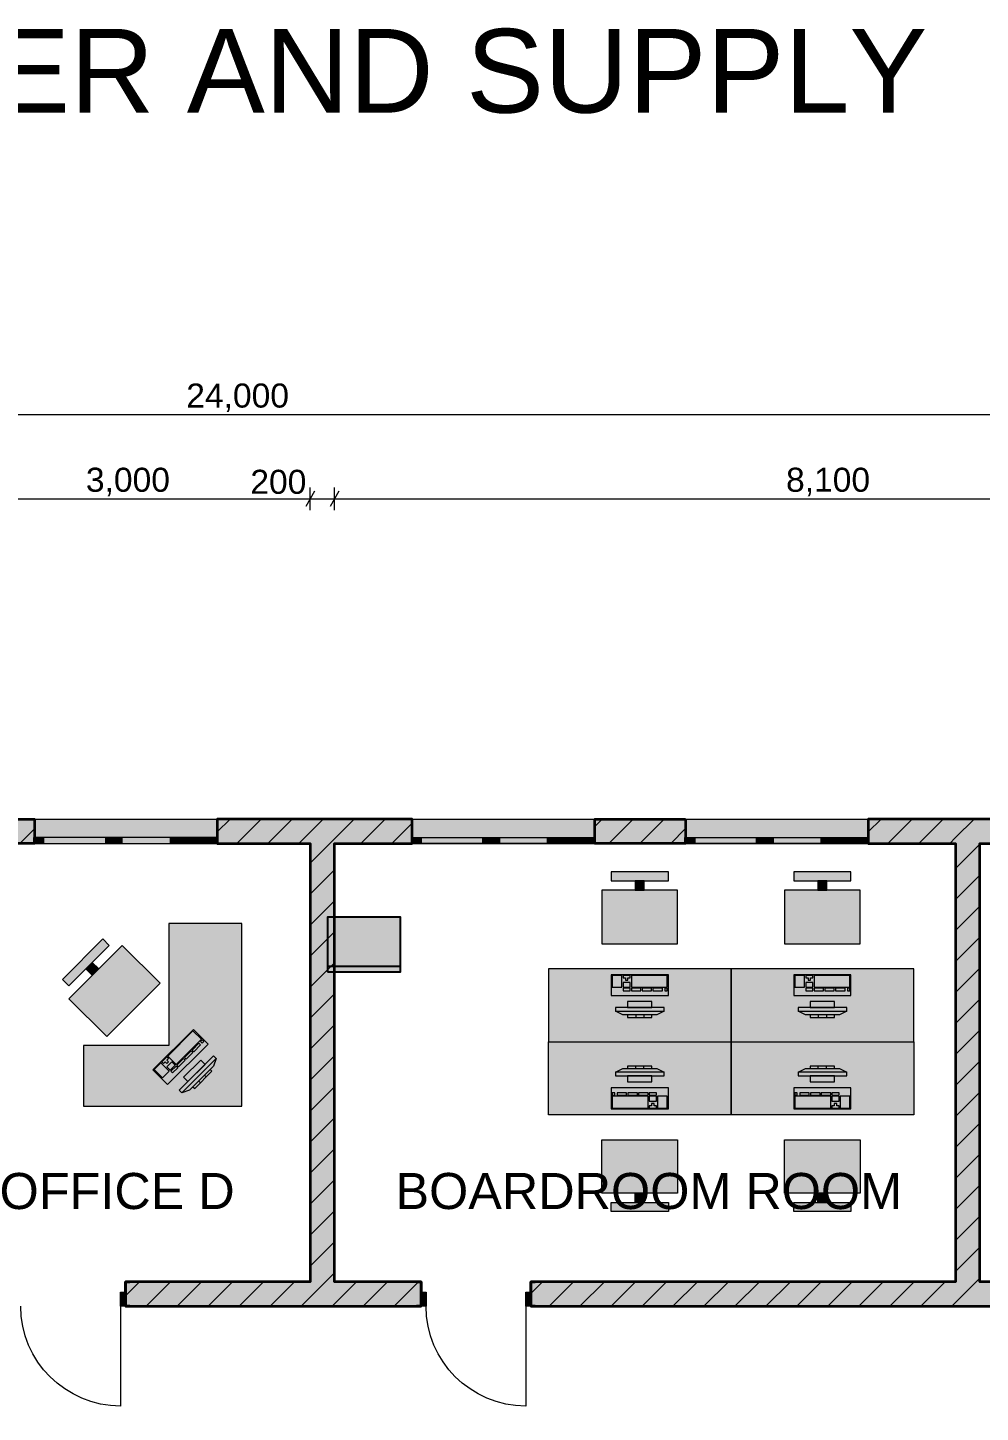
# Model space of a CAD drawing. Header units: millimetres. Extents: x 0.6 to 15.5, y 0.6 to 11.3.
# Drawn here: x 5.634 to 8.714, y 6.873 to 11.349 of the extents above; entities that cross this region are included whole.
import ezdxf

# ---------------------------------------------------------------- set-up
doc = ezdxf.new("R2010")
doc.units = ezdxf.units.MM
doc.layers.add('PDF_Geometry', color=7, linetype='Continuous', true_color=0x029e21)
doc.layers.add('PDF_Solid Fills', color=7, linetype='Continuous', true_color=0xffffff)
doc.layers.add('PDF_Text', color=7, linetype='Continuous')
doc.styles.add('PDF Arial-BoldMT', font='arial.ttf')
doc.styles.add('PDF ArialMT', font='arial.ttf')

msp = doc.modelspace()

# ---------------------------------------------------------------- hatches: boundary and pattern name
at = {"layer": 'PDF_Solid Fills', "transparency": 33554559}
for points in [[(5.0084, 8.7314), (5.0084, 8.7905), (5.6566, 8.7905), (5.6566, 8.7314), (5.6566, 8.7117), (5.0084, 8.7117)], [(6.2472, 8.7117), (5.6566, 8.7117), (5.6566, 8.7314), (5.6566, 8.7905), (6.2472, 8.7905), (6.2472, 8.7314)], [(6.2472, 8.7314), (6.2472, 8.7905), (6.8772, 8.7905), (6.8772, 8.7314), (6.8772, 8.7117), (6.2472, 8.7117)], [(7.4677, 8.7117), (6.8772, 8.7117), (6.8772, 8.7314), (6.8772, 8.7905), (7.4677, 8.7905), (7.4677, 8.7314)], [(7.4677, 8.7314), (7.4677, 8.7905), (7.7615, 8.7905), (7.7615, 8.7314), (7.7615, 8.7117), (7.4677, 8.7117)], [(8.352, 8.7117), (7.7615, 8.7117), (7.7615, 8.7314), (7.7615, 8.7905), (8.352, 8.7905), (8.352, 8.7314)], [(8.352, 8.7905), (8.6342, 8.7905), (8.6342, 8.7117), (8.352, 8.7117), (8.352, 8.7314)], [(6.3269, 7.8619), (5.8151, 7.8619), (5.8151, 8.0588), (6.0907, 8.0588), (6.0907, 8.4525), (6.3269, 8.4525)], [(7.6919, 8.181), (7.6919, 8.1691), (7.6683, 8.1573), (7.6525, 8.1573), (7.6525, 8.1495), (7.5738, 8.1495), (7.5738, 8.1573), (7.558, 8.1573), (7.5344, 8.1691), (7.5344, 8.181), (7.5738, 8.181), (7.5738, 8.2006), (7.6525, 8.2006), (7.6525, 8.181)], [(8.2824, 8.181), (8.2824, 8.1691), (8.2588, 8.1573), (8.2431, 8.1573), (8.2431, 8.1495), (8.1643, 8.1495), (8.1643, 8.1573), (8.1486, 8.1573), (8.125, 8.1691), (8.125, 8.181), (8.1643, 8.181), (8.1643, 8.2006), (8.2431, 8.2006), (8.2431, 8.181)], [(6.2355, 8.0254), (6.2438, 8.017), (6.2355, 7.992), (6.2243, 7.9808), (6.2299, 7.9753), (6.1742, 7.9196), (6.1686, 7.9251), (6.1575, 7.914), (6.1325, 7.9057), (6.1241, 7.914), (6.152, 7.9418), (6.138, 7.9558), (6.1937, 8.0114), (6.2076, 7.9975)], [(7.5344, 7.9605), (7.5344, 7.9723), (7.558, 7.9841), (7.5738, 7.9841), (7.5738, 7.992), (7.6525, 7.992), (7.6525, 7.9841), (7.6683, 7.9841), (7.6919, 7.9723), (7.6919, 7.9605), (7.6525, 7.9605), (7.6525, 7.9408), (7.5738, 7.9408), (7.5738, 7.9605)], [(8.125, 7.9605), (8.125, 7.9723), (8.1486, 7.9841), (8.1643, 7.9841), (8.1643, 7.992), (8.2431, 7.992), (8.2431, 7.9841), (8.2588, 7.9841), (8.2824, 7.9723), (8.2824, 7.9605), (8.2431, 7.9605), (8.2431, 7.9408), (8.1643, 7.9408), (8.1643, 7.9605)], [(5.9504, 7.2609), (5.9504, 7.2944), (6.9063, 7.2944), (6.9063, 7.2609), (6.9063, 7.2157), (5.9504, 7.2157)], [(7.2607, 7.2157), (7.2607, 7.2609), (7.2607, 7.2944), (9.0263, 7.2944), (9.0263, 7.2649), (8.7685, 7.2649), (8.7685, 7.2452), (9.0263, 7.2452), (9.0263, 7.2157)]]:
    msp.add_hatch(color=256, dxfattribs=at).paths.add_polyline_path(points)

# ---------------------------------------------------------------- linework, layer by layer
at = {"layer": 'PDF_Geometry', "color": 7, "lineweight": 13}
for points in [[(1.4842, 10.0983), (1.5082, 10.0983), (1.587, 10.0983), (11.0358, 10.0983), (11.1146, 10.0983), (11.1386, 10.0983)], [(6.5618, 9.8508), (6.5334, 9.8016)], [(6.5476, 9.7893), (6.5476, 9.8631)], [(6.6405, 9.8508), (6.6121, 9.8016)], [(6.6264, 9.7893), (6.6264, 9.8631)], [(1.4842, 9.8262), (1.5082, 9.8262), (1.587, 9.8262), (3.0043, 9.8262), (3.083, 9.8262), (4.0279, 9.8262), (4.1067, 9.8262), (5.2878, 9.8262), (5.3665, 9.8262), (6.5476, 9.8262), (6.6264, 9.8262), (9.8154, 9.8262), (9.8941, 9.8262), (11.0358, 9.8262), (11.1146, 9.8262), (11.1386, 9.8262)]]:
    msp.add_lwpolyline(points, dxfattribs=at)
at = {"layer": 'PDF_Geometry', "color": 123, "lineweight": 18, "true_color": 0x71cebe}
msp.add_lwpolyline([(1.5082, 8.7905), (11.1146, 8.7905), (11.1146, 4.7747), (6.6264, 4.7747), (6.6264, 3.2786), (5.2878, 3.2786), (5.2878, 4.7747), (1.5082, 4.7747)], close=True, dxfattribs=at)
at = {"layer": 'PDF_Geometry', "color": 7, "lineweight": 35}
for points in [[(4.7117, 7.2944), (4.7117, 7.2491), (4.7117, 7.2944), (4.7262, 7.2944), (4.7117, 7.2944), (5.2878, 7.2944), (5.2878, 8.7117), (5.0084, 8.7117), (5.0084, 8.7314), (5.0084, 8.7905), (5.6566, 8.7905), (5.6566, 8.7314), (5.6566, 8.7117), (5.3665, 8.7117), (5.3665, 7.2944), (5.5961, 7.2944)], [(6.9063, 7.2944), (6.6264, 7.2944), (6.6264, 8.7117), (6.8772, 8.7117), (6.8772, 8.7314), (6.8772, 8.7905), (6.2472, 8.7905), (6.2472, 8.7314), (6.2472, 8.7117), (6.5476, 8.7117), (6.5476, 7.2944), (5.9504, 7.2944)], [(11.1146, 7.0779), (11.0752, 7.0779), (11.0358, 7.0779), (11.0752, 7.0779), (11.1146, 7.0779), (11.1146, 7.0948), (11.1146, 7.0779), (11.1146, 8.7905), (11.0358, 8.7905), (10.4453, 8.7905), (10.3665, 8.7905), (9.8941, 8.7905), (9.8154, 8.7905), (8.713, 8.7905), (8.6342, 8.7905), (8.352, 8.7905), (8.352, 8.7314), (8.352, 8.7117), (8.6342, 8.7117), (8.6342, 7.2944), (7.2607, 7.2944)], [(5.6566, 8.7117), (5.6566, 8.7314)], [(6.2472, 8.7117), (6.2472, 8.7314)], [(6.8772, 8.7117), (6.8772, 8.7314)], [(7.4677, 8.7117), (7.4677, 8.7314)], [(7.7615, 8.7117), (7.7615, 8.7314)], [(8.352, 8.7117), (8.352, 8.7314)], [(7.2607, 7.2157), (9.0263, 7.2157), (9.0263, 7.2452), (8.7685, 7.2452), (8.7685, 7.2649), (9.0263, 7.2649), (9.0263, 7.2944), (8.713, 7.2944), (8.713, 8.7117), (9.8154, 8.7117), (9.8154, 7.2944), (9.6169, 7.2944), (9.6169, 7.2649)], [(5.9504, 7.2157), (5.9504, 7.2609), (5.9504, 7.2157), (5.965, 7.2157), (5.9504, 7.2157), (6.9063, 7.2157)]]:
    msp.add_lwpolyline(points, dxfattribs=at)
at = {"layer": 'PDF_Geometry', "color": 30, "lineweight": 18, "true_color": 0xff6600}
for points in [[(5.6566, 8.7905), (6.2472, 8.7905)], [(6.8772, 8.7905), (7.4677, 8.7905)], [(7.7615, 8.7905), (8.352, 8.7905)], [(5.8858, 8.7314), (5.6862, 8.7314)], [(6.0946, 8.7314), (5.9393, 8.7314)], [(6.2177, 8.7314), (6.1635, 8.7314)], [(6.9067, 8.7314), (7.1063, 8.7314)], [(7.1599, 8.7314), (7.3152, 8.7314)], [(7.3841, 8.7314), (7.4382, 8.7314)], [(7.791, 8.7314), (7.9906, 8.7314)], [(8.0442, 8.7314), (8.1995, 8.7314)], [(8.2684, 8.7314), (8.3225, 8.7314)], [(5.6566, 8.7117), (6.2472, 8.7117)], [(5.6862, 8.7117), (5.8858, 8.7117)], [(5.9393, 8.7117), (6.0946, 8.7117)], [(6.1635, 8.7117), (6.2177, 8.7117)], [(6.8772, 8.7117), (7.4677, 8.7117)], [(7.1063, 8.7117), (6.9067, 8.7117)], [(7.3152, 8.7117), (7.1599, 8.7117)], [(7.4382, 8.7117), (7.3841, 8.7117)], [(7.7615, 8.7117), (8.352, 8.7117)], [(7.9906, 8.7117), (7.791, 8.7117)], [(8.1995, 8.7117), (8.0442, 8.7117)], [(8.3225, 8.7117), (8.2684, 8.7117)]]:
    msp.add_lwpolyline(points, dxfattribs=at)
at = {"layer": 'PDF_Geometry', "color": 21, "lineweight": 9, "true_color": 0xff9955}
for points in [[(6.2889, 8.7905), (6.2472, 8.7488)], [(6.3891, 8.7905), (6.3104, 8.7117)], [(6.4894, 8.7905), (6.4106, 8.7117)], [(6.5896, 8.7905), (6.5108, 8.7117)], [(6.6898, 8.7905), (6.611, 8.7117), (6.5476, 8.6483)], [(6.79, 8.7905), (6.7112, 8.7117)], [(6.8772, 8.7775), (6.8115, 8.7117)], [(7.4915, 8.7905), (7.4677, 8.7667)], [(7.5918, 8.7905), (7.513, 8.7117)], [(7.692, 8.7905), (7.6133, 8.7117)], [(8.3935, 8.7905), (8.352, 8.749)], [(8.4937, 8.7905), (8.415, 8.7117)], [(8.594, 8.7905), (8.5152, 8.7117)], [(8.6942, 8.7905), (8.6342, 8.7305), (8.6154, 8.7117)], [(5.6566, 8.7595), (5.6088, 8.7117)], [(7.7615, 8.7598), (7.7135, 8.7117)], [(8.6342, 8.6303), (8.713, 8.709)], [(6.5476, 8.5481), (6.6264, 8.6268)], [(8.6342, 8.5301), (8.713, 8.6088)], [(6.5476, 8.4479), (6.6264, 8.5266)], [(8.6342, 8.4299), (8.713, 8.5086)], [(6.5476, 8.3476), (6.6264, 8.4264)], [(8.6342, 8.3296), (8.713, 8.4084)], [(6.5476, 8.2474), (6.6264, 8.3262)], [(8.6342, 8.2294), (8.713, 8.3082)], [(6.5476, 8.1472), (6.6264, 8.2259)], [(8.6342, 8.1292), (8.713, 8.2079)], [(6.5476, 8.047), (6.6264, 8.1257)], [(8.6342, 8.029), (8.713, 8.1077)], [(6.5476, 7.9468), (6.6264, 8.0255)], [(8.6342, 7.9288), (8.713, 8.0075)], [(6.5476, 7.8465), (6.6264, 7.9253)], [(8.6342, 7.8285), (8.713, 7.9073)], [(6.5476, 7.7463), (6.6264, 7.8251)], [(8.6342, 7.7283), (8.713, 7.8071)], [(6.5476, 7.6461), (6.6264, 7.7248)], [(8.6342, 7.6281), (8.713, 7.7068)], [(6.5476, 7.5459), (6.6264, 7.6246)], [(8.6342, 7.5279), (8.713, 7.6066)], [(6.5476, 7.4457), (6.6264, 7.5244)], [(8.6342, 7.4277), (8.713, 7.5064)], [(6.5476, 7.3455), (6.6264, 7.4242)], [(8.6342, 7.3274), (8.713, 7.4062)], [(6.6264, 7.324), (6.5968, 7.2944), (6.5181, 7.2157)], [(8.713, 7.306), (8.7014, 7.2944), (8.6227, 7.2157)], [(5.9955, 7.2944), (5.9504, 7.2494)], [(6.0957, 7.2944), (6.017, 7.2157)], [(6.1959, 7.2944), (6.1172, 7.2157)], [(6.2961, 7.2944), (6.2174, 7.2157)], [(6.3964, 7.2944), (6.3176, 7.2157)], [(6.4966, 7.2944), (6.4178, 7.2157)], [(6.697, 7.2944), (6.6183, 7.2157)], [(6.7972, 7.2944), (6.7185, 7.2157)], [(6.8975, 7.2944), (6.8187, 7.2157)], [(7.2983, 7.2944), (7.2607, 7.2567)], [(7.3986, 7.2944), (7.3198, 7.2157)], [(7.4988, 7.2944), (7.42, 7.2157)], [(7.599, 7.2944), (7.5203, 7.2157)], [(7.6992, 7.2944), (7.6205, 7.2157)], [(7.7994, 7.2944), (7.7207, 7.2157)], [(7.8997, 7.2944), (7.8209, 7.2157)], [(7.9999, 7.2944), (7.9211, 7.2157)], [(8.1001, 7.2944), (8.0214, 7.2157)], [(8.2003, 7.2944), (8.1216, 7.2157)], [(8.3005, 7.2944), (8.2218, 7.2157)], [(8.4007, 7.2944), (8.322, 7.2157)], [(8.501, 7.2944), (8.4222, 7.2157)], [(8.6012, 7.2944), (8.5225, 7.2157)]]:
    msp.add_lwpolyline(points, dxfattribs=at)
at = {"layer": 'PDF_Geometry', "color": 7, "lineweight": 35}
for points in [[(7.7615, 8.7905), (7.7615, 8.7314), (7.7615, 8.7117), (7.4677, 8.7117), (7.4677, 8.7314), (7.4677, 8.7905)], [(5.965, 7.2944), (5.9504, 7.2944), (5.9504, 7.2609), (5.9504, 7.2944)], [(6.9063, 7.2944), (6.9063, 7.2609), (6.9063, 7.2157), (6.8918, 7.2157), (6.9063, 7.2157), (6.9063, 7.2609), (6.9063, 7.2944), (6.8918, 7.2944)], [(7.2607, 7.2944), (7.2607, 7.2609), (7.2607, 7.2157), (7.2752, 7.2157), (7.2607, 7.2157), (7.2607, 7.2609), (7.2607, 7.2944), (7.2752, 7.2944)]]:
    msp.add_lwpolyline(points, close=True, dxfattribs=at)
at = {"layer": 'PDF_Geometry', "color": 30, "lineweight": 20, "true_color": 0xff6600}
for points in [[(5.6566, 8.7117), (5.6862, 8.7117), (5.6862, 8.7314), (5.6566, 8.7314)], [(6.2472, 8.7314), (6.2177, 8.7314), (6.2177, 8.7117), (6.2472, 8.7117)], [(6.8772, 8.7314), (6.9067, 8.7314), (6.9067, 8.7117), (6.8772, 8.7117)], [(7.4677, 8.7117), (7.4382, 8.7117), (7.4382, 8.7314), (7.4677, 8.7314)], [(7.7615, 8.7314), (7.791, 8.7314), (7.791, 8.7117), (7.7615, 8.7117)], [(8.352, 8.7117), (8.3225, 8.7117), (8.3225, 8.7314), (8.352, 8.7314)]]:
    msp.add_lwpolyline(points, dxfattribs=at)
for points in [[(5.9125, 8.7314), (5.8858, 8.7314), (5.8858, 8.7117), (5.9125, 8.7117), (5.9393, 8.7117), (5.9393, 8.7314)], [(6.1291, 8.7314), (6.0946, 8.7314), (6.0946, 8.7117), (6.1291, 8.7117), (6.1635, 8.7117), (6.1635, 8.7314)], [(7.1331, 8.7117), (7.1063, 8.7117), (7.1063, 8.7314), (7.1331, 8.7314), (7.1599, 8.7314), (7.1599, 8.7117)], [(7.3496, 8.7117), (7.3152, 8.7117), (7.3152, 8.7314), (7.3496, 8.7314), (7.3841, 8.7314), (7.3841, 8.7117)], [(8.0174, 8.7117), (7.9906, 8.7117), (7.9906, 8.7314), (8.0174, 8.7314), (8.0442, 8.7314), (8.0442, 8.7117)], [(8.2339, 8.7117), (8.1995, 8.7117), (8.1995, 8.7314), (8.2339, 8.7314), (8.2684, 8.7314), (8.2684, 8.7117)], [(5.9504, 7.2157), (5.9347, 7.2157), (5.9347, 7.2609), (5.9504, 7.2609)], [(6.9063, 7.2609), (6.9221, 7.2609), (6.9221, 7.2157), (6.9063, 7.2157)], [(7.2607, 7.2157), (7.2449, 7.2157), (7.2449, 7.2609), (7.2607, 7.2609)]]:
    msp.add_lwpolyline(points, close=True, dxfattribs=at)
at = {"layer": 'PDF_Geometry', "lineweight": 20}
for points in [[(7.5206, 8.6199), (7.5206, 8.5904), (7.7057, 8.5904), (7.7057, 8.6199)], [(8.1112, 8.6199), (8.1112, 8.5904), (8.2962, 8.5904), (8.2962, 8.6199)], [(7.4911, 8.3877), (7.7352, 8.3877), (7.7352, 8.5609), (7.4911, 8.5609)], [(7.6279, 8.5609), (7.6279, 8.5904), (7.5984, 8.5904), (7.5984, 8.5609)], [(8.0816, 8.3877), (8.3257, 8.3877), (8.3257, 8.5609), (8.0816, 8.5609)], [(8.2185, 8.5609), (8.2185, 8.5904), (8.1889, 8.5904), (8.1889, 8.5609)], [(6.3269, 7.8619), (6.3269, 8.4525), (6.0907, 8.4525), (6.0907, 8.0588), (5.8151, 8.0588), (5.8151, 7.8619)], [(5.7463, 8.2723), (5.7672, 8.2514), (5.898, 8.3823), (5.8771, 8.4032)], [(5.8897, 8.0872), (6.0623, 8.2598), (5.9398, 8.3823), (5.7672, 8.2097)], [(5.8639, 8.3064), (5.8431, 8.3273), (5.8221, 8.3064), (5.8431, 8.2855)], [(7.3179, 8.0707), (7.9084, 8.0707), (7.9084, 8.3069), (7.3179, 8.3069)], [(7.7057, 8.2203), (7.7057, 8.2873), (7.5206, 8.2873), (7.5206, 8.2203)], [(7.5553, 8.2853), (7.5245, 8.2853), (7.5245, 8.2472), (7.5553, 8.2472)], [(7.5823, 8.2853), (7.5592, 8.2853), (7.5592, 8.2777), (7.5669, 8.2777), (7.5669, 8.2701), (7.5746, 8.2701), (7.5746, 8.2777), (7.5823, 8.2777)], [(7.7018, 8.2853), (7.5862, 8.2853), (7.5862, 8.2472), (7.7018, 8.2472)], [(7.9084, 8.0707), (8.499, 8.0707), (8.499, 8.3069), (7.9084, 8.3069)], [(8.2962, 8.2203), (8.2962, 8.2873), (8.1112, 8.2873), (8.1112, 8.2203)], [(8.1459, 8.2853), (8.115, 8.2853), (8.115, 8.2472), (8.1459, 8.2472)], [(8.1729, 8.2853), (8.1498, 8.2853), (8.1498, 8.2777), (8.1574, 8.2777), (8.1574, 8.2701), (8.1651, 8.2701), (8.1651, 8.2777), (8.1729, 8.2777)], [(8.2924, 8.2853), (8.1767, 8.2853), (8.1767, 8.2472), (8.2924, 8.2472)], [(7.5823, 8.2624), (7.5592, 8.2624), (7.5592, 8.2472), (7.5823, 8.2472)], [(7.5823, 8.2434), (7.5592, 8.2434), (7.5592, 8.2357), (7.5823, 8.2357)], [(7.617, 8.2434), (7.5862, 8.2434), (7.5862, 8.2357), (7.617, 8.2357)], [(7.6517, 8.2434), (7.6209, 8.2434), (7.6209, 8.2357), (7.6517, 8.2357)], [(7.6864, 8.2434), (7.6556, 8.2434), (7.6556, 8.2357), (7.6864, 8.2357)], [(7.7018, 8.2434), (7.6941, 8.2434), (7.6941, 8.2357), (7.7018, 8.2357)], [(8.1729, 8.2624), (8.1498, 8.2624), (8.1498, 8.2472), (8.1729, 8.2472)], [(8.1729, 8.2434), (8.1498, 8.2434), (8.1498, 8.2357), (8.1729, 8.2357)], [(8.2075, 8.2434), (8.1767, 8.2434), (8.1767, 8.2357), (8.2075, 8.2357)], [(8.2423, 8.2434), (8.2114, 8.2434), (8.2114, 8.2357), (8.2423, 8.2357)], [(8.277, 8.2434), (8.2461, 8.2434), (8.2461, 8.2357), (8.277, 8.2357)], [(8.2924, 8.2434), (8.2847, 8.2434), (8.2847, 8.2357), (8.2924, 8.2357)], [(7.6525, 8.2006), (7.5738, 8.2006), (7.5738, 8.181), (7.6525, 8.181)], [(8.2431, 8.2006), (8.1643, 8.2006), (8.1643, 8.181), (8.2431, 8.181)], [(7.6919, 8.181), (7.5344, 8.181), (7.5344, 8.1691), (7.6919, 8.1691)], [(7.6525, 8.1573), (7.5738, 8.1573), (7.5738, 8.1495), (7.6525, 8.1495)], [(8.2824, 8.181), (8.125, 8.181), (8.125, 8.1691), (8.2824, 8.1691)], [(8.2431, 8.1573), (8.1643, 8.1573), (8.1643, 8.1495), (8.2431, 8.1495)], [(6.2173, 8.0629), (6.17, 8.1103), (6.0392, 7.9794), (6.0865, 7.9321)], [(6.1686, 8.1062), (6.0869, 8.0244), (6.1139, 7.9974), (6.1957, 8.0792)], [(6.1875, 8.0656), (6.1657, 8.0438), (6.171, 8.0384), (6.1929, 8.0602)], [(6.1984, 8.0765), (6.1929, 8.071), (6.1983, 8.0656), (6.2038, 8.0711)], [(7.9084, 8.0707), (7.9084, 7.8345), (7.3179, 7.8345), (7.3179, 8.0707)], [(8.499, 8.0707), (8.499, 7.8345), (7.9084, 7.8345), (7.9084, 8.0707)], [(6.0842, 8.0217), (6.0678, 8.0053), (6.0732, 7.9999), (6.0786, 8.0054), (6.084, 8), (6.0895, 8.0054), (6.0841, 8.0108), (6.0895, 8.0163)], [(6.1384, 8.0165), (6.1166, 7.9947), (6.122, 7.9893), (6.1438, 8.0111)], [(6.2355, 8.0254), (6.1241, 7.914), (6.1325, 7.9057), (6.2438, 8.017)], [(6.1629, 8.0411), (6.1411, 8.0193), (6.1465, 8.0139), (6.1683, 8.0357)], [(6.0651, 8.0026), (6.0432, 7.9808), (6.0703, 7.9538), (6.0921, 7.9756)], [(6.1003, 8.0055), (6.084, 7.9891), (6.0948, 7.9783), (6.1112, 7.9947)], [(6.1138, 7.992), (6.0975, 7.9756), (6.1029, 7.9702), (6.1192, 7.9866)], [(6.1937, 8.0114), (6.138, 7.9558), (6.152, 7.9418), (6.2076, 7.9975)], [(6.2243, 7.9808), (6.1686, 7.9251), (6.1742, 7.9196), (6.2299, 7.9753)], [(7.5344, 7.9605), (7.6919, 7.9605), (7.6919, 7.9723), (7.5344, 7.9723)], [(7.5738, 7.9841), (7.6525, 7.9841), (7.6525, 7.992), (7.5738, 7.992)], [(8.125, 7.9605), (8.2824, 7.9605), (8.2824, 7.9723), (8.125, 7.9723)], [(8.1643, 7.9841), (8.2431, 7.9841), (8.2431, 7.992), (8.1643, 7.992)], [(7.5738, 7.9408), (7.6525, 7.9408), (7.6525, 7.9605), (7.5738, 7.9605)], [(8.1643, 7.9408), (8.2431, 7.9408), (8.2431, 7.9605), (8.1643, 7.9605)], [(7.5206, 7.9211), (7.5206, 7.8542), (7.7057, 7.8542), (7.7057, 7.9211)], [(7.5245, 7.8981), (7.5322, 7.8981), (7.5322, 7.9057), (7.5245, 7.9057)], [(7.5245, 7.8561), (7.6401, 7.8561), (7.6401, 7.8943), (7.5245, 7.8943)], [(7.5399, 7.8981), (7.5707, 7.8981), (7.5707, 7.9057), (7.5399, 7.9057)], [(7.5746, 7.8981), (7.6055, 7.8981), (7.6055, 7.9057), (7.5746, 7.9057)], [(7.6093, 7.8981), (7.6401, 7.8981), (7.6401, 7.9057), (7.6093, 7.9057)], [(7.644, 7.8981), (7.6671, 7.8981), (7.6671, 7.9057), (7.644, 7.9057)], [(7.644, 7.879), (7.6671, 7.879), (7.6671, 7.8943), (7.644, 7.8943)], [(7.671, 7.8561), (7.7018, 7.8561), (7.7018, 7.8943), (7.671, 7.8943)], [(8.1112, 7.9211), (8.1112, 7.8542), (8.2962, 7.8542), (8.2962, 7.9211)], [(8.115, 7.8981), (8.1227, 7.8981), (8.1227, 7.9057), (8.115, 7.9057)], [(8.115, 7.8561), (8.2307, 7.8561), (8.2307, 7.8943), (8.115, 7.8943)], [(8.1305, 7.8981), (8.1613, 7.8981), (8.1613, 7.9057), (8.1305, 7.9057)], [(8.1651, 7.8981), (8.196, 7.8981), (8.196, 7.9057), (8.1651, 7.9057)], [(8.1999, 7.8981), (8.2307, 7.8981), (8.2307, 7.9057), (8.1999, 7.9057)], [(8.2346, 7.8981), (8.2577, 7.8981), (8.2577, 7.9057), (8.2346, 7.9057)], [(8.2346, 7.879), (8.2577, 7.879), (8.2577, 7.8943), (8.2346, 7.8943)], [(8.2615, 7.8561), (8.2924, 7.8561), (8.2924, 7.8943), (8.2615, 7.8943)], [(7.644, 7.8561), (7.6671, 7.8561), (7.6671, 7.8637), (7.6594, 7.8637), (7.6594, 7.8714), (7.6517, 7.8714), (7.6517, 7.8637), (7.644, 7.8637)], [(8.2346, 7.8561), (8.2577, 7.8561), (8.2577, 7.8637), (8.25, 7.8637), (8.25, 7.8714), (8.2423, 7.8714), (8.2423, 7.8637), (8.2346, 7.8637)], [(7.7352, 7.7538), (7.7352, 7.5806), (7.4911, 7.5806), (7.4911, 7.7538)], [(8.3257, 7.7538), (8.3257, 7.5806), (8.0816, 7.5806), (8.0816, 7.7538)], [(7.6279, 7.5511), (7.5984, 7.5511), (7.5984, 7.5806), (7.6279, 7.5806)], [(8.2185, 7.5511), (8.1889, 7.5511), (8.1889, 7.5806), (8.2185, 7.5806)], [(7.5206, 7.5511), (7.7057, 7.5511), (7.7057, 7.5215), (7.5206, 7.5215)], [(8.1112, 7.5511), (8.2962, 7.5511), (8.2962, 7.5215), (8.1112, 7.5215)]]:
    msp.add_lwpolyline(points, close=True, dxfattribs=at)
at = {"layer": 'PDF_Geometry', "color": 216, "lineweight": 25, "true_color": 0x800080}
for points in [[(6.6036, 8.2968), (6.8399, 8.2968), (6.8399, 8.4739), (6.6036, 8.4739)], [(6.6036, 8.3145), (6.8399, 8.3145), (6.8399, 8.4739), (6.6036, 8.4739)]]:
    msp.add_lwpolyline(points, close=True, dxfattribs=at)
at = {"layer": 'PDF_Geometry', "lineweight": 20}
for points in [[(7.6919, 8.1691), (7.6683, 8.1573), (7.558, 8.1573), (7.5344, 8.1691)], [(7.6, 8.1573), (7.6, 8.1495)], [(7.6263, 8.1573), (7.6263, 8.1495)], [(8.2824, 8.1691), (8.2588, 8.1573), (8.1486, 8.1573), (8.125, 8.1691)], [(8.1906, 8.1573), (8.1906, 8.1495)], [(8.2168, 8.1573), (8.2168, 8.1495)], [(6.2438, 8.017), (6.2355, 7.992), (6.1575, 7.914), (6.1325, 7.9057)], [(7.5344, 7.9723), (7.558, 7.9841), (7.6683, 7.9841), (7.6919, 7.9723)], [(7.6, 7.9841), (7.6, 7.992)], [(7.6263, 7.9841), (7.6263, 7.992)], [(8.125, 7.9723), (8.1486, 7.9841), (8.2588, 7.9841), (8.2824, 7.9723)], [(8.1906, 7.9841), (8.1906, 7.992)], [(8.2168, 7.9841), (8.2168, 7.992)], [(6.1872, 7.9437), (6.1928, 7.9381)], [(6.2058, 7.9623), (6.2113, 7.9567)]]:
    msp.add_lwpolyline(points, dxfattribs=at)
at = {"layer": 'PDF_Geometry', "color": 30, "lineweight": 18, "true_color": 0xff6600}
for points in [[(5.9347, 7.2157), (5.9347, 6.8928, -0.414192), (5.6118, 7.2157)], [(7.2449, 7.2157), (7.2449, 6.8928, -0.414193), (6.9221, 7.2157)]]:
    msp.add_lwpolyline(points, format="xyb", dxfattribs=at)
at = {"layer": 'PDF_Solid Fills', "lineweight": 0, "transparency": 33554559}
for points in [[(8.6342, 8.7905), (8.713, 8.7905), (8.6342, 7.2944), (8.713, 7.2944)], [(8.713, 8.7905), (9.8154, 8.7905), (8.713, 8.7117), (9.8154, 8.7117)], [(5.6566, 8.7117), (5.6566, 8.7314), (5.6862, 8.7117), (5.6862, 8.7314)], [(5.6862, 8.7117), (5.6862, 8.7314), (5.8858, 8.7117), (5.8858, 8.7314)], [(5.9125, 8.7314), (5.9125, 8.7117), (5.8858, 8.7314), (5.8858, 8.7117)], [(5.9125, 8.7117), (5.9125, 8.7314), (5.9393, 8.7117), (5.9393, 8.7314)], [(5.9393, 8.7117), (5.9393, 8.7314), (6.0946, 8.7117), (6.0946, 8.7314)], [(6.1291, 8.7314), (6.1291, 8.7117), (6.0946, 8.7314), (6.0946, 8.7117)], [(6.1291, 8.7117), (6.1291, 8.7314), (6.1635, 8.7117), (6.1635, 8.7314)], [(6.1635, 8.7117), (6.1635, 8.7314), (6.2177, 8.7117), (6.2177, 8.7314)], [(6.2472, 8.7314), (6.2472, 8.7117), (6.2177, 8.7314), (6.2177, 8.7117)], [(6.8772, 8.7314), (6.9067, 8.7314), (6.8772, 8.7117), (6.9067, 8.7117)], [(6.9067, 8.7314), (7.1063, 8.7314), (6.9067, 8.7117), (7.1063, 8.7117)], [(7.1331, 8.7117), (7.1063, 8.7117), (7.1331, 8.7314), (7.1063, 8.7314)], [(7.1331, 8.7314), (7.1599, 8.7314), (7.1331, 8.7117), (7.1599, 8.7117)], [(7.1599, 8.7314), (7.3152, 8.7314), (7.1599, 8.7117), (7.3152, 8.7117)], [(7.3496, 8.7117), (7.3152, 8.7117), (7.3496, 8.7314), (7.3152, 8.7314)], [(7.3496, 8.7314), (7.3841, 8.7314), (7.3496, 8.7117), (7.3841, 8.7117)], [(7.3841, 8.7314), (7.4382, 8.7314), (7.3841, 8.7117), (7.4382, 8.7117)], [(7.4677, 8.7117), (7.4382, 8.7117), (7.4677, 8.7314), (7.4382, 8.7314)], [(7.7615, 8.7314), (7.791, 8.7314), (7.7615, 8.7117), (7.791, 8.7117)], [(7.791, 8.7314), (7.9906, 8.7314), (7.791, 8.7117), (7.9906, 8.7117)], [(8.0174, 8.7117), (7.9906, 8.7117), (8.0174, 8.7314), (7.9906, 8.7314)], [(8.0174, 8.7314), (8.0442, 8.7314), (8.0174, 8.7117), (8.0442, 8.7117)], [(8.0442, 8.7314), (8.1995, 8.7314), (8.0442, 8.7117), (8.1995, 8.7117)], [(8.2339, 8.7117), (8.1995, 8.7117), (8.2339, 8.7314), (8.1995, 8.7314)], [(8.2339, 8.7314), (8.2684, 8.7314), (8.2339, 8.7117), (8.2684, 8.7117)], [(8.2684, 8.7314), (8.3225, 8.7314), (8.2684, 8.7117), (8.3225, 8.7117)], [(8.352, 8.7117), (8.3225, 8.7117), (8.352, 8.7314), (8.3225, 8.7314)], [(6.6264, 7.2944), (6.5476, 7.2944), (6.6264, 8.7117), (6.5476, 8.7117)], [(7.5206, 8.6199), (7.7057, 8.6199), (7.5206, 8.5904), (7.7057, 8.5904)], [(8.1112, 8.6199), (8.2962, 8.6199), (8.1112, 8.5904), (8.2962, 8.5904)], [(7.4911, 8.3877), (7.4911, 8.5609), (7.7352, 8.3877), (7.7352, 8.5609)], [(7.6279, 8.5609), (7.5984, 8.5609), (7.6279, 8.5904), (7.5984, 8.5904)], [(8.0816, 8.3877), (8.0816, 8.5609), (8.3257, 8.3877), (8.3257, 8.5609)], [(8.2185, 8.5609), (8.1889, 8.5609), (8.2185, 8.5904), (8.1889, 8.5904)], [(6.6036, 8.2968), (6.6036, 8.4739), (6.8399, 8.2968), (6.8399, 8.4739)], [(5.7463, 8.2723), (5.8771, 8.4032), (5.7672, 8.2514), (5.898, 8.3823)], [(5.8897, 8.0872), (5.7672, 8.2097), (6.0623, 8.2598), (5.9398, 8.3823)], [(5.8639, 8.3064), (5.8431, 8.2855), (5.8431, 8.3273), (5.8221, 8.3064)], [(7.3179, 8.0707), (7.3179, 8.3069), (7.9084, 8.0707), (7.9084, 8.3069)], [(7.7057, 8.2203), (7.5206, 8.2203), (7.7057, 8.2873), (7.5206, 8.2873)], [(7.9084, 8.0707), (7.9084, 8.3069), (8.499, 8.0707), (8.499, 8.3069)], [(8.2962, 8.2203), (8.1112, 8.2203), (8.2962, 8.2873), (8.1112, 8.2873)], [(6.2173, 8.0629), (6.0865, 7.9321), (6.17, 8.1103), (6.0392, 7.9794)], [(7.3179, 8.0707), (7.9084, 8.0707), (7.3179, 7.8345), (7.9084, 7.8345)], [(7.9084, 8.0707), (8.499, 8.0707), (7.9084, 7.8345), (8.499, 7.8345)], [(7.5206, 7.9211), (7.7057, 7.9211), (7.5206, 7.8542), (7.7057, 7.8542)], [(8.1112, 7.9211), (8.2962, 7.9211), (8.1112, 7.8542), (8.2962, 7.8542)], [(7.4911, 7.7538), (7.7352, 7.7538), (7.4911, 7.5806), (7.7352, 7.5806)], [(8.0816, 7.7538), (8.3257, 7.7538), (8.0816, 7.5806), (8.3257, 7.5806)], [(7.6279, 7.5806), (7.6279, 7.5511), (7.5984, 7.5806), (7.5984, 7.5511)], [(8.2185, 7.5806), (8.2185, 7.5511), (8.1889, 7.5806), (8.1889, 7.5511)], [(7.5206, 7.5215), (7.5206, 7.5511), (7.7057, 7.5215), (7.7057, 7.5511)], [(8.1112, 7.5215), (8.1112, 7.5511), (8.2962, 7.5215), (8.2962, 7.5511)], [(5.9504, 7.2157), (5.9347, 7.2157), (5.9504, 7.2609), (5.9347, 7.2609)], [(6.9063, 7.2609), (6.9221, 7.2609), (6.9063, 7.2157), (6.9221, 7.2157)], [(7.2607, 7.2157), (7.2449, 7.2157), (7.2607, 7.2609), (7.2449, 7.2609)]]:
    msp.add_solid(points, dxfattribs=at)

# ---------------------------------------------------------------- texts
at = {"layer": 'PDF_Text', "color": 173, "true_color": 0x5555ff, "attachment_point": 4, "style": 'PDF Arial-BoldMT'}
for s, insert, char_height in [('WATER AND SUPPLY ', (4.6793, 11.2081), 0.270547), ('OFFICE D', (5.5433, 7.5872), 0.11663), ('BOARDROOM ROOM', (6.8234, 7.5872), 0.116625)]:
    msp.add_mtext(s, dxfattribs=dict(at, insert=insert, char_height=char_height))
at = {"layer": 'PDF_Text', "char_height": 0.07775, "attachment_point": 4, "style": 'PDF ArialMT'}
for s, insert in [('24,000', (6.1469, 10.1527)), ('3,000', (5.8224, 9.8805)), ('200', (6.3541, 9.8805)), ('8,100', (8.0862, 9.8805))]:
    msp.add_mtext(s, dxfattribs=dict(at, insert=insert))

doc.saveas('drawing.dxf')
